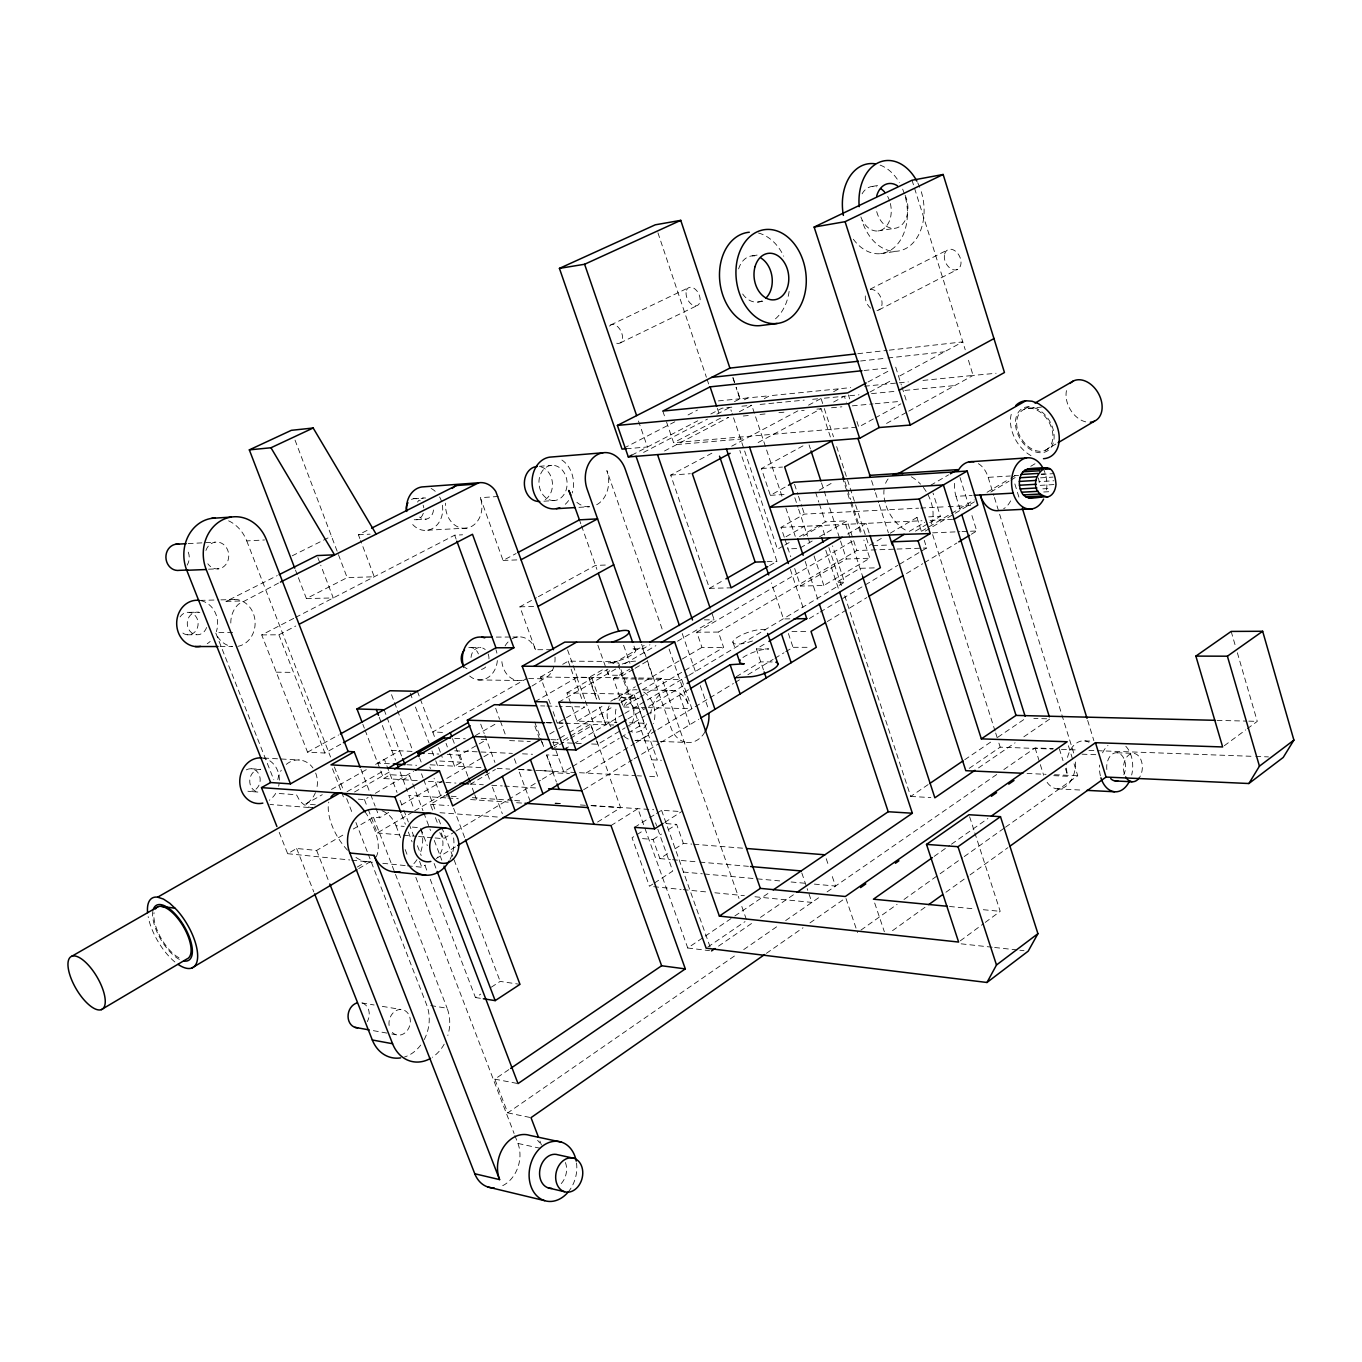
<?xml version="1.0" encoding="UTF-8"?>
<svg xmlns="http://www.w3.org/2000/svg" width="1362" height="1362" viewBox="0 0 1362 1362"><rect width="100%" height="100%" fill="white"/><g stroke="black" fill="none" stroke-linecap="round" stroke-linejoin="round"><path stroke-width="0.75" stroke-dasharray="5 3.75" d="M531.997 686.056L548.631 675.756A22.03 17.689 -89.5 0 0 553.942 666.495M960.295 940.836L983.568 923.623M985.237 922.397L1000.202 911.331L974.817 832.846M1224.285 745.729L1245.736 729.896M1247.371 728.67L1257.279 721.366L1236.39 649.419M892.536 930.655L925.258 907.109M945.926 892.246L968.297 876.141M970.016 874.915L1007.914 847.658M860.971 930.093L897.098 904.368M903.993 899.465L938.401 874.966M940.12 873.74L962.491 857.822M964.211 856.596L1003.777 828.437M1005.496 827.211L1077.751 775.761L1073.409 761.75M278.546 583.055L238.486 604.2A23.852 20.753 89.2 0 0 231.063 626.537M934.128 856.409L949.74 845.393M951.476 844.185L987.91 818.494M766.397 953.332L803.018 927.76M809.981 922.891L844.866 898.545M508.877 1069.596L494.815 1079.147L507.754 1112.873L734.986 955.63M743.72 949.586L778.689 925.394M785.687 920.542L818.647 897.728M827.074 891.906L996.916 774.365M1003.845 769.564L1035.086 747.942L1053.269 748.606M707.831 947.033L745.031 921.614M969.233 768.338L1000.185 747.159L1052.996 749.083M718.506 946.13L753.441 922.193M760.422 917.409L795.34 893.455M978.478 767.913L1015.099 742.784M1023.832 736.808L1050 718.864L1033.826 718.455M610.993 825.576L637.91 808.67L687.759 948.003L703.456 937.328M705.193 936.154L733.096 917.188M734.833 915.996L769.717 892.28M844.712 595.722L910.701 796.447L928.135 784.597M964.739 759.724L990.889 741.949M997.869 737.2L1025.756 718.251M430.222 879.222L475.457 997.546L480.752 994.09M491.341 987.178L500.16 981.406L519.978 984.351M652.79 884.108L649.47 886.27L632.036 837.766L635.39 835.638M654.458 883.019L672.743 871.067L655.548 822.835M642.541 838.617L653.062 839.452L659.906 858.605L668.282 853.174M674.99 848.832L683.383 843.418L691.828 844.099M653.062 839.452L661.472 834.055M668.214 829.747L676.625 824.368L683.383 843.418M664.724 822.393L681.63 811.616M637.075 834.565L643.783 830.292M634.556 827.347L648.057 818.8M649.742 817.745L654.799 814.527M656.484 813.472L661.54 810.271L679.621 811.48M597.543 822.069L620.629 807.666L608.661 774.399M583.634 789.705L632.274 759.928M634.079 758.838L659.259 743.431M661.047 742.324L698.808 719.221M407.425 865.789L421.811 867.236L425.404 865.074M436.163 858.554L455.878 846.602M736.314 676.676L760.728 661.881L773.173 661.949M827.228 621.583L866.862 597.577M906.496 573.555L922.704 563.732M924.509 562.642L956.941 542.978M971.344 534.262L976.758 530.976L971.174 513.168M586.086 773.02L634.505 743.601M636.292 742.511L656.024 730.526M657.812 729.436L708.138 698.859M709.96 697.77L733.42 683.503M735.225 682.413L740.656 679.11M747.874 674.735L773.156 659.378M774.961 658.272L783.984 652.79M785.789 651.7L793.024 647.308L807.836 647.308M570.848 767.504L563.698 771.811L554.998 747.891M572.653 766.414L619.165 738.374M620.953 737.285L626.316 734.05M628.103 732.977L644.209 723.256L633.943 694.245L566.95 692.917L577.13 721.128L616.952 722.388M591.619 743.992L597.833 744.248L625.056 727.87M626.878 726.78L645.026 715.867M646.831 714.778L688.542 689.717M763.469 669.917L756.353 648.959L767.112 642.489M435.142 837.953L443.399 838.686L454.193 832.199M455.981 831.109L540.442 780.307M542.229 779.234L553.006 772.748L569.537 773.65M809.386 618.518L818.409 613.104M820.213 612.015L863.525 585.966M865.33 584.877L897.813 565.332M899.618 564.243L926.688 547.967L924.253 540.339M627.933 718.898L645.213 708.546M648.857 706.367L685.324 684.524M623.115 714.42L573.215 744.095M624.835 713.399L688.048 675.637M689.019 675.28L844.508 582.17L832.574 545.856M637.961 698.331L623.37 707.014L646.218 707.576M639.782 697.259L723.631 647.393L718.387 632.07L696.748 632.206L701.975 647.393L723.631 647.393M357.287 867.032L366.344 861.652M921.495 531.299L974.29 499.888M987.041 492.295L1008.901 479.288M1010.723 478.215L1017.993 473.874M1030.745 466.298L1036.21 463.046M358.717 868.598L371.417 861.039A38.34 18.353 59.6 0 1 354.001 856.034M925.224 531.129L974.409 501.829M990.804 492.057L1009.021 481.195M1010.842 480.122L1018.129 475.781M549.805 733.965L557.007 729.692M558.812 728.619L564.208 725.418M1045.403 450.243A23.086 16.123 59.9 0 0 1042.219 413.707A23.086 16.123 59.9 0 0 1016.767 425.319A23.086 16.123 59.9 0 0 1045.403 450.243L1056.299 443.791M554.3 746.001L552.938 742.239L558.335 739.038M560.14 737.983L567.341 733.709M569.129 732.654L612.338 707.048M621.327 701.719L633.943 694.245M620.919 702.571L640.498 690.96M642.285 689.904L661.864 678.31L739.004 898.443M554.13 745.678L561.416 741.354M563.238 740.264L590.563 724.039L596.198 739.481M794.676 568.465L800.533 586.069L823.84 585.507L869.79 558.233L863.883 540.05M915.434 531.129L927.914 523.706M929.701 522.65L940.393 516.3L933.038 493.061M564.157 749.492L571.41 745.184M800.533 586.069L846.415 559.016L869.79 558.233M881.333 538.433L868.871 545.787L836.115 444.897M890.237 533.189L916.949 517.441L920.848 517.254M474.078 792.871L470.741 784.001L495.393 769.445M577.13 721.128L601.953 706.469M610.806 701.243L635.373 686.737M637.093 685.716L701.975 647.393M552.274 749.015L557.705 745.797M559.527 744.742L568.567 739.379M570.389 738.306L593.917 724.397L613.666 724.993M559.101 722.064L564.583 718.83M566.422 717.757L584.724 706.997L559.51 706.35M368.217 809.403L377.308 832.931L413.435 811.65M414.661 810.799L444.165 793.552M718.387 632.07L856.851 550.537L894.936 549.141M432.554 810.049L430.375 804.329L444.863 795.8M279.193 832.335L287.671 853.702L296.661 848.492L316.614 850.433L345.965 833.306M353.303 829.032L373.46 817.251L379.589 817.745L388.749 812.382M622.706 705.124L613.326 678.702L629.823 669.065M677.493 641.213L714.165 619.778L710.76 609.835M401.552 804.891L482.063 757.8M483.885 756.727L491.205 752.437L512.384 753.373M633.364 669.287L623.013 675.331L611.81 675.212A16.923 4.461 -19.5 0 1 610.636 669.866M635.101 668.265L647.171 661.2L652.568 676.573M696.748 632.206L854.11 540.152M550.299 703.916L540.527 676.999L588.725 677.629L604.064 668.878M930.587 485.315L948.565 474.861M558.709 702.196L615.726 669.031M624.852 663.72L655.888 645.656M847.658 534.074L866.028 523.383L869.297 533.461M535.062 701.617L577.301 677.186L589.167 677.374M612.951 663.583L644.209 645.469M447.264 754.48L459.93 755.093L486.506 739.668L478.028 739.311M566.95 692.917L607.946 669.134M628.495 690.806L618.62 662.936L607.418 662.851A16.957 4.375 -19.5 0 0 630.112 655.888A16.957 4.375 -19.5 0 0 631.61 648.857L642.847 648.874L649.946 644.754M909.254 531.384L924.713 522.446M475.406 735.565L496.824 723.205M769.615 565.588L776.953 561.365L739.855 450.464M812.178 541.02L799.273 548.46L787.389 548.92M819.532 536.764L847.164 520.812L852.97 538.654M358.274 799.153L364.437 799.596L368.08 797.485M375.35 793.297L413.571 771.25M365.084 730.117L383.641 778.519L403.084 779.694L409.741 775.863L422.986 810.73M452.524 738.63L461.377 762.226L454.516 766.193L428.962 764.729L430.409 768.577M803.308 535.998L821.626 525.477L824.912 535.504M1024.003 409.366L1031.34 405.161M383.641 778.519L390.281 774.723L409.741 775.863M354.529 792.003L390.894 771.13M711.883 453.171L670.7 475.1L709.466 588.333L724.09 579.94M782.997 546.128L777.481 549.295L732.058 413.333M784.835 545.072L790.352 541.923M799.545 536.645L825.287 521.867L847.164 520.812M540.527 676.999L553.466 669.61M562.693 664.333L568.243 661.166L616.884 661.455M785.976 536.747L804.261 526.294M347.055 791.68L382.126 771.658M784.257 537.173L781.005 527.383L804.38 514.121L918.584 508.179M315.371 804.806L305.735 804.091L322.283 794.676M331.477 789.449L366.429 769.598M375.623 764.371L399.543 750.785L415.24 751.535M819.124 490.201L833.408 482.165M908.726 411.137L973.098 375.418L996.082 373.273M293.732 618.365L261.725 634.913L307.54 752.182L324.888 753.033L341.573 743.754M802.984 445.851L761.409 468.545L770.33 495.325L786.623 486.268M886.526 423.429L906.888 412.175M307.54 752.182L338.542 735.003M873.365 418.934L858.707 426.987L856.136 418.968M875.204 417.93L900.861 403.833M551.508 649.708L535.453 649.708L519.892 606.805L536.492 597.714M538.33 596.692L595.5 565.383L607.639 564.975M833.629 391.694L839.026 388.783L850.705 387.625M869.96 392.035L892.314 379.964M899.771 375.929L962.798 341.879L912.029 180.244M830.394 436.998L821.116 408.736L755.144 444.165M833.646 402.011L844.372 396.24L858.979 394.827M731.7 446.174L797.809 410.898L804.176 410.32M868.02 381.99L890.169 370.106M808.534 405.178L821.048 398.487L844.372 396.24L846.313 402.267M498.237 496.483L480.343 497.692L503.072 560.429L516.113 553.517M764.286 398.606L769.649 395.746L839.026 388.783M734.476 401.603L740.111 398.76L736.28 387.251M744.35 399.798L747.908 397.908L769.649 395.746M664.52 450.975L728.585 417.385L727.121 417.521M720.583 418.117L673.611 442.701L666.188 420.96M739.277 411.784L751.756 405.246L782.554 498.032M631.781 455.146L697.753 420.807M710.811 414.014L721.996 408.191L733.999 406.949M643.579 452.405L707.491 419.087M716.906 414.184L730.066 407.323L731.394 411.324M261.725 634.913L278.887 634.794L295.792 626.009M295.605 617.395L454.67 535.198L462.586 534.789M623.898 448.132L674.837 421.794M688.048 414.95L697.48 410.081M878.865 309.94L957.724 269.301M298.38 577.658L306.416 598.565L347.157 577.641L374.244 576.756L360.572 540.493M870.301 289.102L947.577 249.91M237.89 646.337A23.648 20.668 89.1 0 0 254.251 616.288A23.648 20.668 89.1 0 0 226.092 601.357L277.269 575.598M359.84 538.586L358.41 534.772L369.715 529.103M292.217 555.815L331.46 536.202M620.238 342.901L697.719 305.292M610.687 324.973L688.44 287.774M872.633 186.39L880.942 184.943M877.843 230.978L894.493 228.356M752.164 255.869L758.345 254.898M880.499 253.655L897.149 251.187M757.783 302.058L763.98 301.223M857.771 353.711L887.173 350.392M889.284 350.153L962.798 341.879L965.232 349.779M860.58 361.015L885.76 358.24M887.854 358.002L944.479 351.788M747.908 397.908L739.838 398.794L736.008 387.302M864.07 370.498L889.386 367.825M864.478 386.246L908.335 381.871M922.959 380.424L973.098 375.418L967.65 357.661M718.404 400.905L740.111 398.76M760.149 404.429L774.859 402.982M776.953 402.777L804.244 400.122M812.654 399.304L821.048 398.487L823.669 406.557M871.51 393.618L896.554 391.2M904.896 390.4L954.983 385.548M741.898 406.182L751.756 405.246M743.277 416.006L749.56 415.41M760.064 414.44L768.44 413.656M778.928 412.669L785.227 412.09M831.518 407.766L841.903 406.812M852.306 405.842L873.093 403.901M875.17 403.714L898.035 401.586M816.877 409.128L821.116 408.736M1028.14 408.26L1041.436 407.119M856.647 427.157L673.611 442.701M676.727 444.557L745.746 438.649M626.248 448.762L647.427 446.991L637.978 419.53M539.301 466.315L551.814 465.327M761.409 468.545L782.52 467.047M670.7 475.1L690.33 473.721M413.69 498.679L423.31 498.032M543.915 501.199L554.351 500.535A17.655 14.063 85.3 0 0 564.515 473.278A17.655 14.063 85.3 0 0 540.22 474.997A17.655 14.063 85.3 0 0 554.351 500.535M978.393 463.659A25.163 17.604 87 0 1 988.165 477.347L1010.349 475.985M1014.418 475.73L1018.555 475.474M1041.215 474.078L1045.335 473.823M1041.249 474.419L1053.779 473.635M1040.517 477.841L1053.064 477.092M770.33 495.325L787.236 494.321M578.952 507.345L589.252 506.732M1038.44 477.977L1039.189 481.637L1053.813 480.769M416.517 519.722L426.153 519.16M1053.899 484.583L1039.274 485.417L1039.189 481.637M1042.866 488.839L1051.226 488.362M954.524 483.34A25.163 17.604 87 0 0 956.022 496.313L972.145 495.427M1043.718 491.988L1050 491.648M427.634 530.21L466.74 528.115A22.235 18.183 85.5 0 0 480.343 497.692M188.177 543.591L215.111 542.161M358.41 534.772L370.123 534.159M228.629 520.829A37.489 32.858 85.7 0 1 246.743 540.901L264.5 539.965M920.695 508.077L946.079 506.749M948.19 506.647L971.447 505.438M928.68 516.862L940.393 516.3M781.005 527.383L921.938 520.744M930.144 520.369L954.2 519.228M932.578 532.848L959.921 531.691M962.032 531.606L968.331 531.333M970.442 531.248L976.758 530.976M208.522 569.197L218.89 568.788M872.77 545.634L888.364 545.038M503.072 560.429L517.049 559.901M897.047 549.056L926.688 547.967M767.061 561.689L776.953 561.365M874.268 567.886L859.984 568.312L836.37 582.374L844.508 582.17M200.197 600.37L218.839 599.927M220.916 599.876L236.665 599.501M709.466 588.333L731.122 587.822M306.416 598.565L333.264 597.935L320.751 565.196M226.092 601.357L243.117 600.931M189.199 612.338L198.273 612.185M519.892 606.805L537.905 606.482M789.824 618.842L783.49 618.91L771.403 582.936M704.341 619.88L714.165 619.778M232.63 632.53L215.639 632.666L273.813 779.796M187.173 634.794L196.264 634.726M791.969 631.525L808.892 631.423M496.279 637.093L510.818 637.024M512.895 637.007L521.203 636.973M220.065 646.541L232.493 646.541A23.648 20.668 89.1 0 1 216.456 634.522M471.133 647.546L480.888 647.546M756.353 648.959L768.781 648.959A17.893 4.903 -18.8 0 0 742.035 658.204M276.282 672.181L293.511 672.368M636.718 677.987L589.423 677.374L596.726 699.217M638.812 678.004L661.864 678.31M613.326 678.702L636.122 679.008M638.199 679.042L681.749 679.621L691.896 708.734L648.295 707.627M528.677 678.599L544.715 678.804M478.232 679.91L517.679 680.489M643.46 689.955L672.641 690.466M633.466 708.24L643.17 708.512M620.987 697.565L635.611 697.872M1217.066 720.379L1246.69 721.094M1248.801 721.145L1257.279 721.366M540.612 705.874L544.817 705.976M546.911 706.027L557.416 706.299M629.533 722.796L644.209 723.256M546.434 722.592L550.64 722.728M559.033 723.001L563.238 723.137M565.349 723.205L590.563 724.039L595.841 738.732M546.809 722.796L550.997 722.933M1084.782 740.911L1090.962 741.115M547.149 722.558L555.407 722.847M557.467 722.933L567.801 723.29M1061.441 749.389L1078.346 750.002M1088.902 750.394L1095.235 750.615M1097.346 750.7L1253.653 756.37M1255.764 756.438L1268.448 756.897M1117.095 752.777L1133.865 753.39M1082.058 754.173L1096.206 754.701M651.751 759.809L661.472 760.268M635.339 740.451L658.169 741.337M660.23 741.422L687.214 742.477A25.929 19.902 -88.2 0 0 705.278 731.343M550.878 739.634L559.254 739.975M454.704 738.357L465.31 738.783M509.609 740.605L530.278 741.456M581.268 743.567L564.992 742.818M442.497 732.398L432.724 731.973L526.685 678.565A21.86 17.638 -89.5 0 1 501.71 658.51M1027.05 773.463L1046.067 774.331M1054.511 774.706L1077.751 775.761M522.48 753.833L532.576 754.276M454.738 750.82L491.239 752.454M1053.745 775.659L1067.893 776.306A24.652 16.633 -88.1 0 1 1066.48 763.707M557.722 755.416L546.707 754.888L552.666 771.215L538.518 770.5M552.938 742.239L562.983 742.733M428.281 753.544L438.836 754.054M1057.252 788.87L1082.722 790.147M439.739 761.017L461.377 762.226M480.905 767.555L454.516 766.193L449.375 752.505M530.261 801.418L518.326 769.462L530.448 770.092M497.164 768.406L509.78 769.087M518.326 769.462L635.39 775.676M637.416 775.778L641.502 776M649.657 776.442L657.795 776.868L618.263 665.354M389.396 763.741L377.734 763.112L384.39 759.332L397.057 792.463M263.785 758.038L299.555 760.013M379.232 717.263L391.745 750.343L399.543 750.785L401.875 756.71M910.701 796.447L930.842 797.57M406.932 764.729L416.653 765.308M251.34 768.747L260.687 769.326A11.441 9.892 -83.6 0 0 249.791 779.932A11.441 9.892 -83.6 0 0 258.678 792.122L249.348 791.441M428.451 781.379L455.947 783.082M470.741 784.001L483.323 784.767M491.733 785.278L502.272 785.925M504.28 786.044L538.058 788.121M400.122 771.931L403.084 779.694L417.879 780.681M555.594 803.12L561.927 803.546M591.483 805.538L653.675 809.726M449.068 796.089L440.59 795.527L434.052 778.213M451.18 796.242L459.658 796.804M472.359 797.672L512.606 800.379M514.717 800.515L523.195 801.094M554.964 803.24L559.203 803.529M580.382 804.959L588.861 805.521M590.972 805.657L620.629 807.666M445.834 797.877L408.77 795.34L413.912 808.858M447.894 798.013L458.194 798.711M470.554 799.562L508.196 802.133M516.59 802.712L522.889 803.137M279.227 793.518L296.473 794.744L299.265 799.886A23.512 20.021 -84 0 0 312.851 807.802L269.948 804.482M430.375 804.329L448.609 805.64M666.086 823.601L676.625 824.368M439.977 812.705L499.054 817.149M693.939 844.253L744.622 848.339M382.024 810.696A30.236 25.265 -82.6 0 1 396.036 825.747L404.191 826.411M412.345 827.092L420.5 827.773L427.31 845.615M377.308 832.931L416.551 836.336M418.611 836.523L433.082 837.783M659.906 858.605L670.444 859.524M672.539 859.711L697.838 861.925M699.949 862.112L748.419 866.334M683.315 872.038L702.332 873.791M704.443 873.995L755.178 878.66M757.306 878.865L780.545 880.993M791.118 881.98L805.912 883.342M814.374 884.108L835.519 886.066L831.535 874.336M949.484 906.479L974.834 908.914M983.296 909.714L1000.202 911.331M653.675 886.696L681.102 889.42M683.213 889.624L706.418 891.94M714.863 892.774L744.384 895.702M754.94 896.758L811.905 902.41L807.172 888.637M287.671 853.702L349.779 859.967M351.856 860.188L372.507 862.265M382.79 863.304L405.382 865.585M961.129 943.832L992.575 947.271M994.669 947.492L1017.72 950.012M1019.815 950.233L1024.02 950.693M687.759 948.003L709.551 950.676M475.457 997.546L481.365 998.465M430.75 1005.565L447.128 1008.255A36.485 29.555 -77.5 0 1 447.826 1035.546M361.815 1002.926L374.107 1004.986M382.313 1006.365L400.768 1009.446M373.358 1030.659L389.753 1033.605M391.796 1033.979L395.899 1034.711M494.815 1079.147L518.02 1083.59M507.754 1112.873L531.01 1117.657M514.87 1135.482L517.918 1143.433L540.986 1148.455M296.661 848.492L313.822 891.923M316.614 850.433L329.025 881.997M391.745 750.343L395.61 760.2M278.887 634.794L324.888 753.033M246.743 540.901L330.557 757.034M334.405 766.959L343.633 790.743M346.697 798.677L352.86 814.544M355.925 822.478L367.468 852.22M368.234 854.195L426.664 1004.901A36.144 29.436 -77.3 0 1 423.718 1040.5M332.498 768.764L340.84 790.283M341.607 792.241L343.871 798.115M360.947 769.309L369.919 792.616M370.668 794.54L375.129 806.134M375.878 808.075L379.589 817.745M373.46 817.251L447.128 1008.255M364.437 799.596L367.468 807.428M401.637 814.493L405.365 824.265M408.362 832.08L412.09 841.852M419.564 861.38L421.811 867.236M362.871 724.346L364.352 728.193M396.036 825.747L400.598 837.647M405.178 849.565L407.459 855.523M415.836 877.366L514.104 1133.507M295.469 570.048L297.648 575.751M317.823 557.501L320.019 563.272M434.103 863.457L436.385 869.416M539.931 1141.067L541.412 1144.965M400.07 800.345L403.084 808.245M403.85 810.203L408.362 822.035M409.111 824.01L413.639 835.842M417.419 845.7L421.181 855.557M424.944 865.432L427.208 871.339M295.043 440.13L347.157 577.641M391.524 694.688L393.771 700.63M394.52 702.605L396.768 708.529M397.517 710.521L412.499 750.07M421.488 773.786L422.986 777.753M423.735 779.728L435.721 811.36M438.717 819.277L440.965 825.202M441.714 827.177L500.16 981.406M435.448 817.677L437.611 823.414M441.237 832.948L443.399 838.686M423.752 812.705L430.511 830.514M434.274 840.405L441.799 860.188M410.2 693.122L412.448 699.098M415.461 707.065L428.979 742.903M431.975 750.871L434.24 756.829M435.738 760.813L438.717 768.73M453.631 808.296L464.817 837.97M419.768 758.447L421.13 762.039M417.402 691.3L419.598 697.106M420.313 699.047L434.921 737.812M438.598 747.568L442.258 757.323M384.118 709.755L386.331 715.612M387.063 717.57L399.543 750.785M459.93 755.093L467.864 776.289M474.742 794.659L476.734 799.988M487.715 774.484L490.405 781.686M492.448 787.168L502.323 813.71M480.718 724.158L484.208 733.59M484.923 735.48L494.934 762.431M500.399 721.145L505.387 734.697M514.359 758.736L517.662 767.674M534.874 726.15L539.182 737.949M454.67 535.198L456.117 539.148M588.725 677.629L596.573 699.217M596.914 741.422L608.899 774.246M534.738 722.115L540.493 737.863M541.923 741.796L543.983 747.415M540.799 739.294L543.676 747.159M546.554 755.025L556.394 782.009M576.875 677.442L584.69 698.961M585.388 700.919L593.917 724.397M553.091 711.594L557.262 723.137M403.084 779.694L407.34 791.424M568.243 661.166L570.389 667.142M571.104 669.134L583.277 703.013M596.505 740.57L597.833 744.248M446.055 743.329L447.349 746.938M591.925 678.429L599.808 700.46M567.562 649.912L572.432 663.549M573.13 665.507L577.301 677.186M639.067 708.427L657.352 760.115M661.54 810.271L710.113 946.965M597.884 645.265L608.167 674.19M633.977 646.099L635.288 649.793M579.429 519.858L580.825 523.808M581.523 525.8L596.914 569.384M623.626 645.265L629.959 663.226M495.7 708.325L499.548 719.255M741.813 906.445L746.716 920.457M641.638 644.26L646.524 658.169M647.222 660.161L670.955 727.734A25.929 19.902 -88.2 0 0 687.163 742.477M642.847 648.874L645.316 655.922M662.102 629.006L606.873 470.622A26.389 20.822 85.4 0 1 596.522 504.842M669.082 649.044L688.661 705.193A25.742 19.851 -88.2 0 0 667.363 690.772A25.742 19.851 -88.2 0 0 650.781 713.943M679.502 695.148L689.836 724.72M682.226 633.517L696.118 673.577M700.289 685.597L707.236 705.635A25.929 19.902 -88.2 0 1 708.478 710.402M801.792 872.923L806.508 886.679M662.817 411.069L665.507 418.968M732.858 641.962L735.548 649.793M845.989 898.511L857.532 932.544M826.223 858.69L828.879 866.521M717.297 408.345L719.272 414.218M657.948 232.834L706.384 377.223M707.065 379.232L709.074 385.259M788.394 633.517L793.024 647.308M874.693 903.023L884.364 931.778M805.18 561.365L818.579 601.749M785.891 508.111L795.255 536.356M733.096 377.683L735.65 385.344M732.807 377.717L735.361 385.378M784.904 539.131L790.777 556.735M790.335 569.418L803.478 608.814M794.523 484.242L797.809 494.202M798.472 496.194L801.758 506.153M802.422 508.145L804.38 514.121M794.829 497.743L797.979 507.26M798.609 509.167L807.53 536.168M808.177 538.143L810.135 544.051M814.05 555.9L823.84 585.507M815.549 492.21L818.8 502.101M819.447 504.076L825.287 521.867M828.879 547.558L842.074 587.703M825.764 550.197L838.345 588.401M845.632 524.353L850.211 538.33M850.858 540.339L862.606 576.364M809.062 444.897L810.373 448.898M821.524 482.931L839.86 538.994M840.524 540.986L846.415 559.016M824.316 408.583L833.493 436.827M844.849 481.45L850.756 499.633M851.42 501.659L861.261 531.963M842.329 477.143L849.973 500.637M850.603 502.595L860.784 533.904M853.616 540.629L856.851 550.537M969.608 816.74L974.171 830.82M848.373 394.895L849.667 398.913M871.561 480.599L874.796 490.643M875.443 492.652L878.677 502.697M879.324 504.706L888.382 532.831M916.949 517.441L921.206 530.788M932.647 534.619L995.043 730.968M995.69 732.994L998.261 741.098M998.908 743.124L1000.185 747.159M895.702 367.144L901.338 384.969M901.967 386.944L906.36 400.803M956.022 496.313L961.095 512.452M1035.086 747.942L1043.65 775.199M1059.33 748.828L1063.007 760.609M1065.442 768.457L1067.893 776.306M960.023 477.551L968.688 505.251M988.165 477.347L993.8 495.513M994.43 497.539L1073.971 753.867M1068.421 745.746L1072.779 759.758M1014.86 483.936L1019.202 498.083M1087.659 720.43L1093.873 740.639M1231.163 631.423L1235.811 647.41M347.548 850.228A38.34 18.353 59.6 0 1 328.787 802.082M364.931 811.752A38.34 18.353 59.6 0 1 375.265 858.145M622.196 664.06A16.923 4.461 -19.5 0 1 635.935 661.132M178.95 957.741A29.896 12.564 59.5 0 1 154.059 912.693M752.522 640.94A17.944 4.801 -18.8 0 1 732.943 642.575A17.944 4.801 -18.8 0 1 749.219 631.951A17.944 4.801 -18.8 0 1 766.959 631.508M890.356 203.517A22.456 15.935 81.5 0 1 881.146 230.161A22.456 15.935 81.5 0 1 860.495 215.809M862.095 193.83A22.456 15.935 81.5 0 1 876.839 186.832M887.649 196.434A22.456 15.935 81.5 0 1 889.846 201.661M902.648 189.131A45.372 32.194 81.5 0 1 895.549 246.267A45.372 32.194 81.5 0 1 852.799 238.486M880.124 165.108A45.372 32.194 81.5 0 1 899.312 182.423M905.134 195.277A22.592 15.952 81.5 0 1 897.779 227.539A22.592 15.952 81.5 0 1 875.885 207.279M921.274 191.719A45.661 32.228 81.5 0 1 904.964 248.974A45.661 32.228 81.5 0 1 861.908 220.423M917.733 182.78A45.661 32.228 81.5 0 1 920.031 188.058M758.464 233.021A47.023 34.833 81.8 0 1 783.729 256.209M789.126 291.434A47.023 34.833 81.8 0 1 772.594 321.04M762.107 300.798A23.273 17.246 81.8 0 1 741.473 292.132M738.63 268.91A23.273 17.246 81.8 0 1 756.693 256.226M1085.718 421.862A22.711 16.208 60 0 1 1067.604 387.131M905.27 529.971A32.45 21.332 59.8 0 1 885.811 504.774M885.249 502.833A32.45 21.332 59.8 0 1 884.023 489.707M885.589 483.289A32.45 21.332 59.8 0 1 888.705 478.232M911.365 476.785A32.45 21.332 59.8 0 1 920.559 484.174M923.283 487.358A32.45 21.332 59.8 0 1 926.194 491.563M927.897 494.542A32.45 21.332 59.8 0 1 931.199 523.995M1030.983 455.623A31.105 21.707 59.9 0 1 1011.881 412.107M179.392 959.41A31.905 13.416 59.5 0 1 152.833 911.348M174.881 961.981A40.247 16.923 59.5 0 1 148.152 916.626M444.182 1044.177A36.485 29.555 -77.5 0 1 432.316 1057.287M389.106 1025.501A12.973 10.573 -77.3 0 1 401.654 1009.514A12.973 10.573 -77.3 0 1 408.855 1027.884A12.973 10.573 -77.3 0 1 391.388 1031.323M362.445 1003.062A12.735 10.487 -76.8 0 1 367.28 1021.636M420.722 1045.08A36.144 29.436 -77.3 0 1 404.48 1057.014M205.934 550.435A13.45 11.798 85.7 0 1 223.01 544.068A13.45 11.798 85.7 0 1 225.905 564.447A13.45 11.798 85.7 0 1 207.824 563.783M188.262 552.138A13.177 11.679 85.5 0 1 187.088 565.196M609.512 326.131A10.164 6.129 64.2 0 1 618.195 327.186A10.164 6.129 64.2 0 1 622.383 339.393A10.164 6.129 64.2 0 1 615.147 342.56M870.556 308.152A11.236 7.559 63.7 0 1 865.313 295.605M870.301 289.425A11.236 7.559 63.7 0 1 881.384 298.959A11.236 7.559 63.7 0 1 876.975 310.553M512.18 638.778A21.86 17.638 -89.5 0 1 535.453 649.708M505.064 645.963A21.86 17.638 -89.5 0 1 508.247 641.791M643.783 692.117A25.367 19.766 -88.1 0 1 653.624 723.631M651.206 729.487A25.367 19.766 -88.1 0 1 634.981 740.451M628.222 739.004A25.367 19.766 -88.1 0 1 623.643 735.991M616.186 722.847A25.367 19.766 -88.1 0 1 616.628 706.452M619.097 700.545A25.367 19.766 -88.1 0 1 637.195 689.836M180.073 616.918A11.288 9.977 89.1 0 1 194 614.432A11.288 9.977 89.1 0 1 196.264 630.18A11.288 9.977 89.1 0 1 182.338 632.7M439.62 496.943A21.843 18.064 85.3 0 1 435.465 526.464A21.843 18.064 85.3 0 1 410.66 521.918M431.124 488.481A21.843 18.064 85.3 0 1 435.261 491.359M466.621 528.133A22.235 18.183 85.5 0 1 445.612 503.174M433.491 509.984A10.658 8.819 85.3 0 1 419.564 517.049M417.538 502.084A10.658 8.819 85.3 0 1 419.138 500.126M421.096 498.747A10.658 8.819 85.3 0 1 425.608 498.032M468.8 647.631A10.981 8.989 -89.5 0 1 478.42 653.93M467.047 668.742A10.981 8.989 -89.5 0 1 464.987 667.414M261.674 757.936A22.899 19.783 -83.6 0 1 278.648 786.18M275.686 793.416A22.899 19.783 -83.6 0 1 269.318 800.243M286.275 764.371A23.324 19.936 -83.9 0 1 312.971 767.981M315.678 773.02A23.324 19.936 -83.9 0 1 316.682 788.785M315.456 792.599A23.324 19.936 -83.9 0 1 305.735 804.091M277.814 779.609A23.324 19.936 -83.9 0 1 281.27 770.194M411.477 499.394A10.624 8.802 85.3 0 1 420.245 500.807M423.122 505.166A10.624 8.802 85.3 0 1 423.786 507.839M423.327 513.27A10.624 8.802 85.3 0 1 414.218 519.722M646.627 723.835A17.212 13.433 -88.1 0 1 631.389 731.683M623.745 706.282A17.212 13.433 -88.1 0 1 639.067 698.536M540.884 466.843A17.536 14.029 85.2 0 1 552.427 483.05A17.536 14.029 85.2 0 1 543.319 500.62M589.525 506.8A26.389 20.822 85.4 0 1 575.751 501.335M561.91 460.05A25.997 20.719 85.3 0 1 572.227 492.993M568.584 500.535A25.997 20.719 85.3 0 1 563.051 506M471.014 657.454A11.015 9.006 -89.5 0 1 476.274 648.482A11.015 9.006 -89.5 0 1 485.247 649.555M488.175 653.964A11.015 9.006 -89.5 0 1 488.924 659.583M485.672 667.005A11.015 9.006 -89.5 0 1 481.433 669.389M495.904 649.657A21.486 17.536 -89.5 0 1 496.909 653.181M497.351 660.57A21.486 17.536 -89.5 0 1 469.72 676.046M555.015 657.097A22.03 17.689 -89.5 0 1 554.419 664.69M246.284 769.87A11.39 9.874 -83.5 0 1 260.142 780.886A11.39 9.874 -83.5 0 1 244.547 789.551M206.598 627.507A11.339 10.011 89.1 0 1 193.693 634.028A11.339 10.011 89.1 0 1 187.905 619.37A11.339 10.011 89.1 0 1 200.827 612.883M614.228 699.727A17.11 13.399 -88.1 0 1 631.423 704.426A17.11 13.399 -88.1 0 1 629.789 726.882M610.84 726.661A17.11 13.399 -88.1 0 1 609.154 705.908M201.099 600.693A23.205 20.481 89.1 0 1 216.32 631.73M210.174 641.434A23.205 20.481 89.1 0 1 207.228 643.698M565.417 1162.518A17.263 13.262 -76.3 0 1 558.675 1185.893M1067.485 757.374A24.652 16.633 -88.1 0 1 1089.004 742.239M1124.331 773.803A14.216 9.432 -88.2 0 1 1128.281 755.382A14.216 9.432 -88.2 0 1 1140.692 759.213A14.216 9.432 -88.2 0 1 1138.921 778.281M576.518 1162.961A30.458 23.409 -76.3 0 1 568.158 1192.056M517.918 1143.433A29.709 23.205 -75.6 0 1 500.28 1186.677M1106.829 769.547A14.131 9.432 -88.2 0 1 1118.27 753.016A14.131 9.432 -88.2 0 1 1123.82 774.774M1042.934 468.017A25.674 17.638 87.1 0 1 1045.778 493.35M439.722 832.608A17.587 14.454 -83.1 0 1 437.679 857.294M1010.638 500.858A25.384 17.621 87 0 1 1003.624 508.792M421.13 829.56A30.594 25.367 -82.8 0 1 419.717 854.587M416.976 859.677A30.594 25.367 -82.8 0 1 413.469 864.087M537.581 1140.334A30.049 23.29 -75.9 0 1 539.675 1142.837M1075.401 761.988A24.448 16.633 -88.1 0 1 1065.697 786.453A24.448 16.633 -88.1 0 1 1046.935 782.094M1125.829 746.291A24.942 16.633 -88.2 0 1 1131.669 774.978M1100.377 775.812A24.942 16.633 -88.2 0 1 1099.509 765.069M1102.573 752.828A24.942 16.633 -88.2 0 1 1107.987 745.406M453.614 837.936A31.02 25.52 -83.1 0 1 450.09 859.354M1037.691 409.128L1032.617 407.187A24.652 17.212 59.9 0 0 1018.299 435.244A24.652 17.212 59.9 0 0 1050.919 447.689A24.652 17.212 59.9 0 0 1037.691 409.128M605.852 724.72L599.433 707.065L605.852 724.72M686.056 292.643A9.926 6.231 64.5 0 0 696.186 305.837A9.926 6.231 64.5 0 0 697.038 291.11A9.926 6.231 64.5 0 0 686.056 292.643M944.377 255.358A10.947 7.627 64 0 0 955.835 269.931A10.947 7.627 64 0 0 957.809 253.502A10.947 7.627 64 0 0 944.377 255.358"/><path stroke-width="1.5" d="M1047.684 496.977C1017.38 490.814 1052.826 443.706 1055.993 484.446C1055.584 489.588 1053.167 495.581 1047.684 496.977C1039.308 495.87 1026.437 502.323 1021.568 492.227C1018.776 486.762 1018.555 480.054 1021.177 474.47C1025.297 465.583 1036.874 469.549 1044.433 467.915M576.007 750.002L558.709 702.196L619.131 703.626L706.146 948.19L986.973 982.479L996.49 964.994L1037.929 933.668L1000.474 816.655L968.961 814.731L926.518 844.389L958.627 942.061L719.374 916.098L631.457 667.125L522.191 666.188L552.274 749.015L576.007 750.002L626.197 719.936M1037.929 933.668L1028.208 951.153L986.973 982.479M1009.634 846.415L1106.046 777.055L1248.886 783.525L1259.441 766.159L1293.9 740.111L1262.659 631.27L1231.163 631.423L1195.87 656.109L1222.65 746.955L1095.474 742.699L991.383 816.059M1293.9 740.111L1283.225 757.442L1248.886 783.525M928.697 904.64L942.47 894.732M926.518 844.389L957.997 846.704L1000.474 816.655M1195.87 656.109L1227.4 656.195L1262.659 631.27M932.391 857.634L873.417 899.192L947.373 906.275M764.661 954.541L531.01 1117.657L538.45 1137.168M860.546 887.598L865.789 883.938M895.43 863.253L898.92 860.818M991.332 796.293L996.558 792.65M1008.765 784.12L1013.992 780.477M663.039 823.465L654.577 828.862L634.556 827.347L685.324 968.893L518.02 1083.59L437.134 871.391M711.526 950.931L715.016 948.531M797.093 892.263L912.353 813.233L839.673 592.419M974.988 770.296L934.86 797.809L862.606 576.364M510.631 1068.404L661.626 965.76L685.324 968.893M773.207 889.914L888.211 811.735L912.353 813.233M929.888 783.422L963.002 760.898M719.374 916.098L760.354 888.382L845.325 896.502L1067.178 741.745L981.338 738.868L918.073 540.816L892.076 541.838L965.794 770.688L1022.828 773.275M981.338 738.868L1016.018 715.408L1214.938 720.311M483.34 998.772L495.172 1000.627L519.978 984.351L465.549 839.945M892.076 541.838L904.096 534.364L930.212 533.563L919.248 499.054L769.632 507.328L793.569 493.929L943.389 484.957L967.156 471.048L977.797 505.098L954.2 519.228M700.613 718.115L816.315 647.308L811.003 631.406L825.423 622.672M457.683 845.513L575.734 773.974M868.667 596.471L902.887 575.734M958.746 541.889L969.54 535.351M690.347 688.627L730.117 664.724L744.248 663.771A17.893 4.903 -18.8 0 1 740.247 659.991M768.9 641.417L806.764 618.654L804.789 612.747M687.146 683.435L880.397 567.699L869.943 535.47M918.073 540.816L930.212 533.563M191.804 968.041L356.912 869.688M101.333 1009.651A30.56 12.003 59.5 0 0 89.177 965.998A30.56 12.003 59.5 0 0 69.326 973.166A30.56 12.003 59.5 0 0 101.333 1009.651L186.815 959.001A29.896 12.564 59.5 0 0 182.287 924.798A29.896 12.564 59.5 0 0 155.421 908.931M1058.121 442.701L1094.469 421.164M552.308 746.751L452.661 805.929L439.483 770.977L330.983 764.865L354.205 751.79L360.198 767.368M445.97 792.497L485.723 769.087M446.668 794.727L540.799 739.294M631.457 667.125L674.633 641.911L760.354 888.382M919.248 499.054L943.389 484.957L1016.018 715.408M276.895 826.496L261.487 787.628L394.895 796.906L439.483 770.977M950.353 473.806L957.537 469.635L869.467 475.372M661.37 642.472L842.159 537.275L904.096 534.364M649.725 642.268L829.918 537.786M767.776 566.643L731.122 587.822L692.288 473.584L730.168 453.291M415.393 770.194L473.618 736.587L487.051 772.68M71.709 956.311L157.958 906.769M1035.001 403.05L1073.494 380.934M147.59 912.642A40.247 16.923 59.5 0 1 157.669 897.166L339.734 793.076M548.784 739.549L473.414 736.536L467.336 720.175L494.423 704.682L536.424 705.754M898.699 473.465L1025.858 400.751L1032.073 401.228L1038.474 403.663L1044.654 407.902A31.105 21.707 59.9 0 1 1059.261 439.228A31.105 21.707 59.9 0 1 1043.496 458.705M450.464 738.17L444.114 737.915L417.725 753.033L424.059 753.339M394.571 769.019L470.111 725.674M725.912 578.884L755.178 562.097L765.069 561.757M387.659 768.491L468.46 722.371M499.326 704.733L530.193 687.095M522.191 666.188L564.77 642.115L674.633 641.911M533.955 666.324L576.603 642.132M261.487 787.628L270.612 782.537L290.464 783.865L348.11 751.483L354.205 751.79M910.276 425.063L1004.458 372.507L943.151 174.489L912.029 180.244L814.135 227.062L879.12 427.532L910.276 425.063L845.087 221.683L814.135 227.062M343.411 742.716L513.883 647.767L472.495 534.279L299.555 624.051M340.364 733.999L495.938 647.784L513.883 647.767M788.428 485.264L793.876 482.25L967.156 471.048M626.248 448.762L622.025 449.102L559.424 268.382L655.258 224.815L680.745 220.355L729.896 368.098L617.395 425.421L628.308 456.951L859.643 438.309L879.12 427.532M537.905 606.482L613.7 564.753M362.139 722.422L356.98 708.955L390.026 690.738L417.402 691.3M899.312 390.162L994.141 338.491M617.395 425.421L848.458 403.663L868.088 393.039M866.181 382.994L847.726 392.886L662.817 411.069L710.096 386.859L861.959 370.736M553.5 649.708L521.033 559.748L597.577 518.871L579.429 519.858L517.969 552.512M628.308 456.951L631.781 455.146M521.033 559.748L495.768 491.444A22.405 18.234 85.5 0 0 478.743 482.778L280.419 582.102M279.159 574.645L317.074 555.577L334.507 554.811L270.97 447.757L249.331 449.869L294.737 568.141M371.588 528.15L456.321 485.553L474.146 484.242M845.087 221.683L943.151 174.489M270.97 447.757L313.175 428.008L375.98 533.853M249.331 449.869L291.332 430.324L313.175 428.008M559.424 268.382L584.604 264.262L680.745 220.355M777.157 323.475A47.329 34.884 81.9 0 1 738.068 256.601A47.329 34.884 81.9 0 1 798.081 249.518A47.329 34.884 81.9 0 1 777.157 323.475L760.643 325.569A47.023 34.833 81.8 0 1 719.936 282.53A47.023 34.833 81.8 0 1 749.287 232.238M729.623 368.132L855.659 353.95M711.662 377.393L858.486 361.236M602.94 452.78L549.584 457.155A25.997 20.719 85.3 0 0 532.695 488.396A25.997 20.719 85.3 0 0 559.765 507.72M478.743 482.778L421.828 486.949A21.843 18.064 85.3 0 0 406.778 511.448M969.318 461.82L1026.471 457.938M211.723 518.343L231.285 517.066M1047.037 467.949L1027.714 468.988M1025.211 469.941L1041.93 468.886M1045.403 469.243L1049.591 468.988M1022.981 471.797L1039.7 470.758M734.578 677.731L748.708 676.829A17.876 4.988 -18.8 0 0 771.113 670.462A17.876 4.988 -18.8 0 0 775.829 662.221M1021.177 474.47L1037.895 473.431M1019.934 477.756L1036.652 476.734M556.275 508.69L574.832 507.583M1019.338 481.433L1036.056 480.428M1019.423 485.247L1036.141 484.276M1020.189 488.924L1036.908 487.971M1021.568 492.227L1038.287 491.307M974.171 495.308L1013.158 493.146M1023.492 494.934L1040.21 494.031M1025.807 496.858L1042.526 495.955M1041.828 496.449L1028.361 497.845M175.749 544.255L186.117 543.693M1032.209 508.877L999.231 510.512A25.384 17.621 87 0 1 980.214 494.968L1049.37 716.855M749.577 447.162L780.494 539.88L842.159 537.275M187.786 570.014L179.495 570.337A13.177 11.679 85.5 0 1 165.909 557.433A13.177 11.679 85.5 0 1 178.814 544.221M270.612 782.537L186.764 570.286L206.207 569.52A37.864 33.011 85.8 0 1 222.738 519.756A37.864 33.011 85.8 0 1 266.475 539.863L348.11 751.483M794.063 618.791L806.764 618.654M481.739 637.144L492.125 637.11M195.209 646.541L217.988 646.541M535.062 701.617L546.843 701.924L564.157 749.492M356.98 708.955L384.118 709.755M467.336 720.175L544.715 722.728M1115.24 780.971L1132.026 781.754M1086.961 790.369L1114.542 791.765A24.942 16.633 -88.2 0 0 1129.643 780.784M393.277 763.946L404.991 764.61L402.658 758.685M460.169 783.337L468.63 783.865M548.58 788.768L581.829 790.811M524.983 803.274L587.924 807.581M503.259 817.472L610.993 825.576L661.626 965.76M431.09 813.403L375.606 809.181A30.236 25.265 -82.6 0 0 352.349 822.767A30.236 25.265 -82.6 0 0 349.796 853.004L474.776 1173.755A29.709 23.205 -75.6 0 0 494.117 1187.868M746.734 848.509L824.895 854.791M445.8 828.079L429.983 826.785A17.587 14.454 -83.1 0 0 413.963 845.649A17.587 14.454 -83.1 0 0 430.852 861.431M750.53 866.521L801.111 870.948M349.796 853.004L374.073 855.387A30.594 25.367 -82.8 0 0 399.883 871.663M394.878 871.969L425.948 875.221M161.482 906.394L175 908.216M354.92 1027.34L369.272 1029.927M314.605 893.898L372.32 1039.989L392.579 1043.735A36.485 29.555 -77.5 0 0 430.511 1058.393M561.553 1142.173L529.784 1135.397A30.049 23.29 -75.9 0 0 503.957 1146.549A30.049 23.29 -75.9 0 0 499.599 1179.611L474.776 1173.755M574.066 1158.33A17.383 13.297 -76.4 0 0 555.832 1179.764A17.383 13.297 -76.4 0 0 577.76 1186.915A17.383 13.297 -76.4 0 0 574.066 1158.33L557.909 1154.789A17.263 13.262 -76.3 0 0 539.914 1169.498A17.263 13.262 -76.3 0 0 551.78 1188.396M548.341 1187.936L564.464 1191.716M488.073 1187.068L544.664 1200.654M157.669 897.166L163.44 899.073L169.858 903.329L176.464 909.629A40.247 16.923 59.5 0 1 197.643 955.137A40.247 16.923 59.5 0 1 178.099 964.398M206.207 569.52L290.464 783.865M329.791 883.972L392.579 1043.735M374.073 855.387L499.599 1179.611M394.895 796.906L400.888 812.535M397.159 764.15L398.64 768.032M444.046 866.113L495.172 1000.627M417.198 751.62L419.087 756.642M376.287 709.483L378.5 715.322M450.311 732.739L451.792 736.672M468.579 778.213L470.026 782.06M443.603 736.553L444.114 737.915M502.34 776.425L515.057 810.73M456.849 541.123L495.938 647.784M530.448 759.741L542.961 793.842M557.075 783.865L559.101 789.415M566.269 747.942L593.985 824.299M579.429 519.858L568.839 490.439A26.389 20.822 85.4 0 0 570.916 495.036M617.565 725.112L654.577 828.862M628.767 631.27L632.683 642.387M598.327 573.385L618.706 631.287M640.94 642.268L587.158 489.196A26.593 20.856 85.5 0 1 597.595 454.533A26.593 20.856 85.5 0 1 625.26 469.243L679.451 625.498M636.054 456.321L692.526 620.016M704.818 679.927L714.982 709.313M730.117 664.724L740.128 693.939M657.54 454.653L710.079 607.844M584.604 264.262L636.633 415.614M736.876 653.709L739.549 661.54M764.15 671.943L766.21 677.97M767.606 633.432L777.991 664.162M710.096 386.859L716.65 406.404M726.423 449L768.713 574.934M781.447 633.875L791.152 662.698M719.528 456.168L755.178 562.097M797.809 539.148L803.171 555.304M819.243 603.758L888.211 811.735M780.494 539.88L788.377 563.51M793.569 493.929L784.631 466.894L831.722 441.033L844.202 479.424M821.797 538.143L823.125 542.161M811.037 450.89L820.86 480.922M957.997 846.704L996.49 964.994M848.458 403.663L859.643 438.309M857.958 438.428L870.267 476.598M889.028 534.84L892.263 544.885M961.742 514.478L1025.126 716.225M1095.474 742.699L1106.046 777.055M1022.317 508.196L1087.029 718.404M1227.4 656.195L1259.441 766.159M596.965 642.234A16.991 4.273 -19.4 0 1 614.194 632.428A16.991 4.273 -19.4 0 1 629.04 632.394A16.991 4.273 -19.4 0 1 611.861 642.217M1070.072 383.437A22.711 16.208 60 0 1 1098.776 394.095A22.711 16.208 60 0 1 1090.315 422.237M843.384 215.4A45.372 32.194 81.5 0 1 875.068 163.798M880.925 188.756A22.456 15.935 81.5 0 1 884.602 192.042M876.719 195.839A22.592 15.952 81.5 0 1 897.558 185.879M859.201 206.684A45.661 32.228 81.5 0 1 878.848 162.47A45.661 32.228 81.5 0 1 916.881 181.129M761.103 258.133A23.273 17.246 81.8 0 1 765.955 298.04M1015.712 405.638A31.105 21.707 59.9 0 1 1025.858 400.751M893.166 474.878A32.45 21.332 59.8 0 1 902.785 473.67M331 796.94A38.34 18.353 59.6 0 1 364.931 811.752M183.972 961.027A31.905 13.416 59.5 0 0 191.106 942.487A31.905 13.416 59.5 0 0 170.386 909.51L165.313 906.139A31.905 13.416 59.5 0 0 153.174 909.833M357.627 1027.816A12.735 10.487 -76.8 0 1 348.059 1016.665A12.735 10.487 -76.8 0 1 356.997 1002.943M400.598 1057.899A36.144 29.436 -77.3 0 1 372.32 1039.989M186.764 570.286A37.489 32.858 85.7 0 1 215.145 518.02M463.267 665.456A10.981 8.989 -89.5 0 1 464.544 649.98M708.887 713.705A25.929 19.902 -88.2 0 1 705.278 731.343M406.37 510.58A10.624 8.802 85.3 0 1 407.936 502.731M539.744 501.471A17.536 14.029 85.2 0 1 524.421 484.889A17.536 14.029 85.2 0 1 537.224 466.468M452.252 488.43A22.235 18.183 85.5 0 1 456.321 485.553M262.849 803.12A22.899 19.783 -83.6 0 1 239.763 782.146A22.899 19.783 -83.6 0 1 261.674 757.936M463.931 667.448A21.486 17.536 -89.5 0 1 466.638 644.532A21.486 17.536 -89.5 0 1 484.753 637.859M200.554 646.354A23.205 20.481 89.1 0 1 176.685 624.051A23.205 20.481 89.1 0 1 199.329 600.387M1043.615 499.105A25.674 17.638 87.1 0 1 1017.737 502.255A25.674 17.638 87.1 0 1 1016.903 464.374A25.674 17.638 87.1 0 1 1042.934 468.017M957.792 471.286A25.163 17.604 87 0 1 973.915 461.888M449.171 861.073A31.02 25.52 -83.1 0 1 410.03 866.947A31.02 25.52 -83.1 0 1 413.946 819.549A31.02 25.52 -83.1 0 1 451.707 830.36M568.158 1192.056A30.458 23.409 -76.3 0 1 532.44 1189.775A30.458 23.409 -76.3 0 1 544.102 1144.982A30.458 23.409 -76.3 0 1 576.228 1161.105M1138.921 778.281A14.216 9.432 -88.2 0 1 1125.642 776.902M1117.708 780.732A14.131 9.432 -88.2 0 1 1110.66 778.587M1114.491 791.748A24.942 16.633 -88.2 0 1 1100.922 777.821M755.076 266.577A23.426 17.263 81.9 0 0 774.297 299.81A23.426 17.263 81.9 0 0 784.801 263.292A23.426 17.263 81.9 0 0 755.076 266.577M453.444 858.894A17.706 14.505 -83.2 0 0 449.494 828.947A17.706 14.505 -83.2 0 0 429.915 849.309A17.706 14.505 -83.2 0 0 453.444 858.894"/></g></svg>
